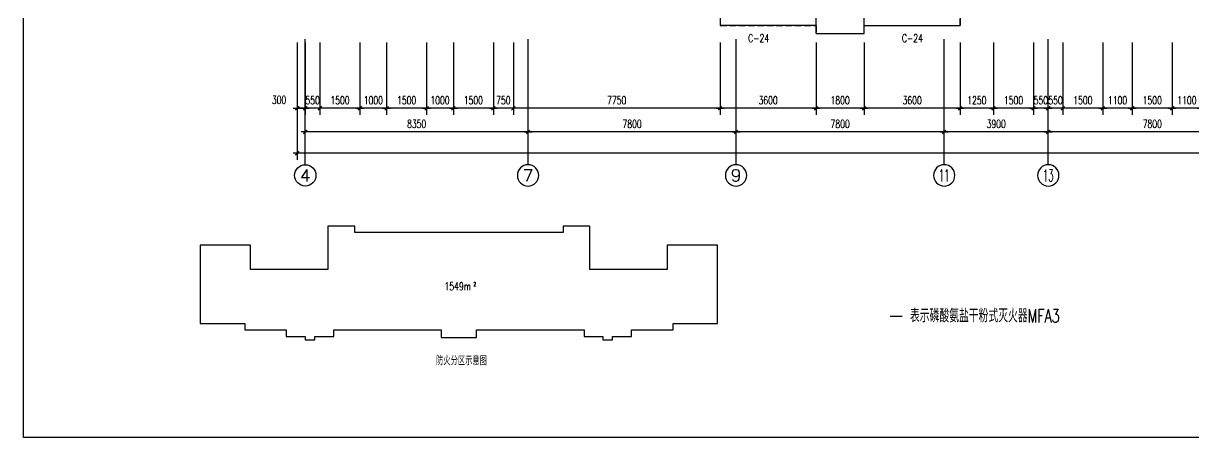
# Model space of a CAD drawing. Extents: x 816818 to 2098601, y 59070 to 390605.
# Drawn here: x 978483 to 1022350, y 80042 to 95570 of the extents above; entities that cross this region are included whole.
import ezdxf
from ezdxf.enums import TextEntityAlignment as Align

# ---------------------------------------------------------------- set-up
doc = ezdxf.new("R2010")
doc.units = 0
doc.header["$LTSCALE"] = 1000
doc.header["$MEASUREMENT"] = 0
doc.linetypes.add('DASH', pattern=[0.35, 0.25, -0.1])
doc.layers.get('0').update_dxf_attribs({"linetype": 'CONTINUOUS'})
doc.layers.get('DEFPOINTS').update_dxf_attribs({"linetype": 'CONTINUOUS'})
for name, color, linetype in [('AXIS', 3, 'CONTINUOUS'), ('AXIS_TEXT', 7, 'CONTINUOUS'), ('MCB', 30, 'CONTINUOUS'), ('PUB_TEXT', 7, 'CONTINUOUS'), ('WALL', 255, 'CONTINUOUS'), ('WINDOW', 2, 'CONTINUOUS'), ('和面积', 6, 'DASH')]:
    doc.layers.add(name, color=color, linetype=linetype)
doc.styles.add('_HZTXT', font='romans.shx', dxfattribs={"width": 0.7, "bigfont": 'z.shx'})
doc.styles.add('COMPLEX', font='COMPLEX')
doc.styles.add('DIM_FONT', font='SIMPLEX.shx', dxfattribs={"width": 0.7})
doc.styles.add('HZ', font='romans.shx', dxfattribs={"bigfont": 'z.shx'})
doc.styles.add('Z', font='romans', dxfattribs={"width": 0.8, "bigfont": 'z'})
doc.dimstyles.new('AXIS', dxfattribs={"dimtxt": 300, "dimasz": 1, "dimexe": 250, "dimexo": 300, "dimgap": 150, "dimtad": 1, "dimdec": 0, "dimzin": 0, "dimdsep": 46, "dimtxsty": 'DIM_FONT', "dimblk": '_DIMX', "dimcen": 2.5, "dimse1": 1, "dimse2": 1, "dimclrt": 7, "dimadec": 0, "dimazin": 0, "dimtfac": 1, "dimtdec": 0, "dimtix": 1, "dimtmove": 2, "dimatfit": 3, "dimldrblk": '_DIMX', "dimfxl": 1, "dimarcsym": 0})
doc.dimstyles.new('DIMA', dxfattribs={"dimtxt": 300, "dimasz": 1, "dimexe": 250, "dimexo": 300, "dimgap": 150, "dimtad": 1, "dimdec": 0, "dimzin": 0, "dimdsep": 46, "dimtxsty": 'DIM_FONT', "dimblk": '_DIMX', "dimcen": 2.5, "dimse1": 1, "dimclrt": 7, "dimadec": 0, "dimazin": 0, "dimtfac": 1, "dimtdec": 0, "dimtix": 1, "dimtmove": 2, "dimatfit": 3, "dimldrblk": '_DIMX', "dimfxl": 1, "dimarcsym": 0})
doc.dimstyles.new('DIMB', dxfattribs={"dimtxt": 300, "dimasz": 1, "dimexe": 250, "dimexo": 300, "dimgap": 150, "dimtad": 1, "dimdec": 0, "dimzin": 0, "dimdsep": 46, "dimtxsty": 'DIM_FONT', "dimblk": '_DIMX', "dimcen": 2.5, "dimse2": 1, "dimclrt": 7, "dimadec": 0, "dimazin": 0, "dimtfac": 1, "dimtdec": 0, "dimtix": 1, "dimtmove": 2, "dimatfit": 3, "dimldrblk": '_DIMX', "dimfxl": 1, "dimarcsym": 0})
doc.dimstyles.new('DIMN', dxfattribs={"dimtxt": 300, "dimasz": 1, "dimexe": 250, "dimexo": 300, "dimgap": 150, "dimtad": 1, "dimdec": 0, "dimzin": 0, "dimdsep": 46, "dimtxsty": 'DIM_FONT', "dimblk": '_DIMX', "dimcen": 2.5, "dimclrt": 7, "dimadec": 0, "dimazin": 0, "dimtfac": 1, "dimtdec": 0, "dimtix": 1, "dimtmove": 2, "dimatfit": 3, "dimldrblk": '_DIMX', "dimfxl": 1, "dimarcsym": 0})

# ---------------------------------------------------------------- blocks, each defined once
blk = doc.blocks.new('_AXISO')
blk.add_circle((0, 0), 0.5)
at = {"layer": 'AXIS_TEXT', "style": 'COMPLEX', "width": 1.041667}
blk.add_attdef('A', text='', height=0.56, dxfattribs=at).set_placement((-0.25, -0.28), (0.25, -0.28), align=Align.FIT)
blk = doc.blocks.new('_DIMX')
blk.add_line((-150, 0), (150, 0))
at = {"const_width": 50}
blk.add_lwpolyline([(-70, -70), (70, 70)], dxfattribs=at)
blk = doc.blocks.new('*D1527')
at = {"layer": 'AXIS', "color": 0, "lineweight": -2}
blk.add_line((1024700, 91501), (1016902, 91501), dxfattribs=at)
at = {"layer": 'DEFPOINTS', "color": 0}
for p in [(1016901, 94975), (1024701, 94975), (1016901, 91501)]:
    blk.add_point(p, dxfattribs=at)
at = {"layer": 'AXIS', "color": 0, "lineweight": -2, "rotation": 180}
blk.add_blockref('_DIMX', (1016901, 91501), dxfattribs=at)
at = {"layer": 'AXIS', "color": 0, "lineweight": -2}
blk.add_blockref('_DIMX', (1024701, 91501), dxfattribs=at)
at = {"layer": 'AXIS', "color": 7, "insert": (1020801, 91801), "char_height": 300, "attachment_point": 5, "style": 'DIM_FONT'}
blk.add_mtext('7800', dxfattribs=at)
blk = doc.blocks.new('*D1528')
at = {"layer": 'AXIS', "color": 0, "lineweight": -2}
blk.add_line((1016900, 91501), (1013002, 91501), dxfattribs=at)
at = {"layer": 'DEFPOINTS', "color": 0}
for p in [(1013001, 94975), (1016901, 94975), (1013001, 91501)]:
    blk.add_point(p, dxfattribs=at)
at = {"layer": 'AXIS', "color": 0, "lineweight": -2, "rotation": 180}
blk.add_blockref('_DIMX', (1013001, 91501), dxfattribs=at)
at = {"layer": 'AXIS', "color": 0, "lineweight": -2}
blk.add_blockref('_DIMX', (1016901, 91501), dxfattribs=at)
at = {"layer": 'AXIS', "color": 7, "insert": (1014951, 91801), "char_height": 300, "attachment_point": 5, "style": 'DIM_FONT'}
blk.add_mtext('3900', dxfattribs=at)
blk = doc.blocks.new('*D1529')
at = {"layer": 'AXIS', "color": 0, "lineweight": -2}
blk.add_line((1013000, 91501), (1005202, 91501), dxfattribs=at)
at = {"layer": 'DEFPOINTS', "color": 0}
for p in [(1005201, 94975), (1013001, 94975), (1005201, 91501)]:
    blk.add_point(p, dxfattribs=at)
at = {"layer": 'AXIS', "color": 0, "lineweight": -2, "rotation": 180}
blk.add_blockref('_DIMX', (1005201, 91501), dxfattribs=at)
at = {"layer": 'AXIS', "color": 0, "lineweight": -2}
blk.add_blockref('_DIMX', (1013001, 91501), dxfattribs=at)
at = {"layer": 'AXIS', "color": 7, "insert": (1009101, 91801), "char_height": 300, "attachment_point": 5, "style": 'DIM_FONT'}
blk.add_mtext('7800', dxfattribs=at)
blk = doc.blocks.new('*D1530')
at = {"layer": 'AXIS', "color": 0, "lineweight": -2}
blk.add_line((1005200, 91501), (997402, 91501), dxfattribs=at)
at = {"layer": 'DEFPOINTS', "color": 0}
for p in [(997401, 94975), (1005201, 94975), (997401, 91501)]:
    blk.add_point(p, dxfattribs=at)
at = {"layer": 'AXIS', "color": 0, "lineweight": -2, "rotation": 180}
blk.add_blockref('_DIMX', (997401, 91501), dxfattribs=at)
at = {"layer": 'AXIS', "color": 0, "lineweight": -2}
blk.add_blockref('_DIMX', (1005201, 91501), dxfattribs=at)
at = {"layer": 'AXIS', "color": 7, "insert": (1001301, 91801), "char_height": 300, "attachment_point": 5, "style": 'DIM_FONT'}
blk.add_mtext('7800', dxfattribs=at)
blk = doc.blocks.new('*D1531')
at = {"layer": 'AXIS', "color": 0, "lineweight": -2}
blk.add_line((997400, 91501), (989052, 91501), dxfattribs=at)
at = {"layer": 'DEFPOINTS', "color": 0}
for p in [(989051, 94975), (997401, 94975), (989051, 91501)]:
    blk.add_point(p, dxfattribs=at)
at = {"layer": 'AXIS', "color": 0, "lineweight": -2, "rotation": 180}
blk.add_blockref('_DIMX', (989051, 91501), dxfattribs=at)
at = {"layer": 'AXIS', "color": 0, "lineweight": -2}
blk.add_blockref('_DIMX', (997401, 91501), dxfattribs=at)
at = {"layer": 'AXIS', "color": 7, "insert": (993226, 91801), "char_height": 300, "attachment_point": 5, "style": 'DIM_FONT'}
blk.add_mtext('8350', dxfattribs=at)
blk = doc.blocks.new('*D1532')
at = {"layer": 'AXIS', "color": 0, "lineweight": -2}
for p, q in [((988750, 94675), (988750, 90451)), ((1085250, 94675), (1085250, 90451)), ((1085249, 90701), (988751, 90701))]:
    blk.add_line(p, q, dxfattribs=at)
at = {"layer": 'DEFPOINTS', "color": 0}
for p in [(988750, 94975), (1085250, 94975), (988750, 90701)]:
    blk.add_point(p, dxfattribs=at)
at = {"layer": 'AXIS', "color": 0, "lineweight": -2, "rotation": 180}
blk.add_blockref('_DIMX', (988750, 90701), dxfattribs=at)
at = {"layer": 'AXIS', "color": 0, "lineweight": -2}
blk.add_blockref('_DIMX', (1085250, 90701), dxfattribs=at)
at = {"layer": 'AXIS', "color": 7, "insert": (1037000, 91001), "char_height": 300, "attachment_point": 5, "style": 'DIM_FONT'}
blk.add_mtext('96500', dxfattribs=at)
blk = doc.blocks.new('*D1535')
at = {"layer": 'AXIS', "color": 0, "lineweight": -2}
for p, q in [((1010000, 94852), (1010000, 92137)), ((1013601, 94852), (1013601, 92137)), ((1013600, 92387), (1010001, 92387))]:
    blk.add_line(p, q, dxfattribs=at)
at = {"layer": 'DEFPOINTS', "color": 0}
for p in [(1010000, 95152), (1013601, 95152), (1010000, 92387)]:
    blk.add_point(p, dxfattribs=at)
at = {"layer": 'AXIS', "color": 0, "lineweight": -2, "rotation": 180}
blk.add_blockref('_DIMX', (1010000, 92387), dxfattribs=at)
at = {"layer": 'AXIS', "color": 0, "lineweight": -2}
blk.add_blockref('_DIMX', (1013601, 92387), dxfattribs=at)
at = {"layer": 'AXIS', "color": 7, "insert": (1011800, 92687), "char_height": 300, "attachment_point": 5, "style": 'DIM_FONT'}
blk.add_mtext('3600', dxfattribs=at)
blk = doc.blocks.new('*D1536')
at = {"layer": 'AXIS', "color": 0, "lineweight": -2}
for p, q in [((1008200, 94852), (1008200, 92137)), ((1010000, 94852), (1010000, 92137)), ((1009999, 92387), (1008201, 92387))]:
    blk.add_line(p, q, dxfattribs=at)
at = {"layer": 'DEFPOINTS', "color": 0}
for p in [(1008200, 95152), (1010000, 95152), (1008200, 92387)]:
    blk.add_point(p, dxfattribs=at)
at = {"layer": 'AXIS', "color": 0, "lineweight": -2, "rotation": 180}
blk.add_blockref('_DIMX', (1008200, 92387), dxfattribs=at)
at = {"layer": 'AXIS', "color": 0, "lineweight": -2}
blk.add_blockref('_DIMX', (1010000, 92387), dxfattribs=at)
at = {"layer": 'AXIS', "color": 7, "insert": (1009100, 92687), "char_height": 300, "attachment_point": 5, "style": 'DIM_FONT'}
blk.add_mtext('1800', dxfattribs=at)
blk = doc.blocks.new('*D1537')
at = {"layer": 'AXIS', "color": 0, "lineweight": -2}
for p, q in [((1004600, 94852), (1004600, 92137)), ((1008200, 94852), (1008200, 92137)), ((1008199, 92387), (1004601, 92387))]:
    blk.add_line(p, q, dxfattribs=at)
at = {"layer": 'DEFPOINTS', "color": 0}
for p in [(1004600, 95152), (1008200, 95152), (1004600, 92387)]:
    blk.add_point(p, dxfattribs=at)
at = {"layer": 'AXIS', "color": 0, "lineweight": -2, "rotation": 180}
blk.add_blockref('_DIMX', (1004600, 92387), dxfattribs=at)
at = {"layer": 'AXIS', "color": 0, "lineweight": -2}
blk.add_blockref('_DIMX', (1008200, 92387), dxfattribs=at)
at = {"layer": 'AXIS', "color": 7, "insert": (1006400, 92687), "char_height": 300, "attachment_point": 5, "style": 'DIM_FONT'}
blk.add_mtext('3600', dxfattribs=at)
blk = doc.blocks.new('*D1538')
at = {"layer": 'AXIS', "color": 0, "lineweight": -2}
for p, q in [((996100, 94852), (996100, 92137)), ((996850, 94852), (996850, 92137)), ((996099, 92387), (996098, 92387)), ((996850, 92387), (996100, 92387)), ((996851, 92387), (996852, 92387))]:
    blk.add_line(p, q, dxfattribs=at)
at = {"layer": 'DEFPOINTS', "color": 0}
for p in [(996100, 95152), (996850, 95152), (996100, 92387)]:
    blk.add_point(p, dxfattribs=at)
at = {"layer": 'AXIS', "color": 0, "lineweight": -2}
blk.add_blockref('_DIMX', (996100, 92387), dxfattribs=at)
at = {"layer": 'AXIS', "color": 0, "lineweight": -2, "rotation": 180}
blk.add_blockref('_DIMX', (996850, 92387), dxfattribs=at)
at = {"layer": 'AXIS', "color": 7, "insert": (996475, 92687), "char_height": 300, "attachment_point": 5, "style": 'DIM_FONT'}
blk.add_mtext('750', dxfattribs=at)
blk = doc.blocks.new('*D1539')
at = {"layer": 'AXIS', "color": 0, "lineweight": -2}
for p, q in [((989601, 94852), (989601, 92137)), ((991100, 94852), (991100, 92137)), ((991099, 92387), (989602, 92387))]:
    blk.add_line(p, q, dxfattribs=at)
at = {"layer": 'DEFPOINTS', "color": 0}
for p in [(989601, 95152), (991100, 95152), (989601, 92387)]:
    blk.add_point(p, dxfattribs=at)
at = {"layer": 'AXIS', "color": 0, "lineweight": -2, "rotation": 180}
blk.add_blockref('_DIMX', (989601, 92387), dxfattribs=at)
at = {"layer": 'AXIS', "color": 0, "lineweight": -2}
blk.add_blockref('_DIMX', (991100, 92387), dxfattribs=at)
at = {"layer": 'AXIS', "color": 7, "insert": (990350, 92687), "char_height": 300, "attachment_point": 5, "style": 'DIM_FONT'}
blk.add_mtext('1500', dxfattribs=at)
blk = doc.blocks.new('*D1540')
at = {"layer": 'AXIS', "color": 0, "lineweight": -2}
for p, q in [((989051, 94852), (989051, 92137)), ((989601, 94852), (989601, 92137)), ((989050, 92387), (989049, 92387)), ((989601, 92387), (989051, 92387)), ((989602, 92387), (989603, 92387))]:
    blk.add_line(p, q, dxfattribs=at)
at = {"layer": 'DEFPOINTS', "color": 0}
for p in [(989051, 95152), (989601, 95152), (989051, 92387)]:
    blk.add_point(p, dxfattribs=at)
at = {"layer": 'AXIS', "color": 0, "lineweight": -2}
blk.add_blockref('_DIMX', (989051, 92387), dxfattribs=at)
at = {"layer": 'AXIS', "color": 0, "lineweight": -2, "rotation": 180}
blk.add_blockref('_DIMX', (989601, 92387), dxfattribs=at)
at = {"layer": 'AXIS', "color": 7, "insert": (989326, 92687), "char_height": 300, "attachment_point": 5, "style": 'DIM_FONT'}
blk.add_mtext('550', dxfattribs=at)
blk = doc.blocks.new('*D1542')
at = {"layer": 'AXIS', "color": 0, "lineweight": -2}
for p, q in [((996850, 94852), (996850, 92137)), ((1004600, 94852), (1004600, 92137)), ((1004599, 92387), (996851, 92387))]:
    blk.add_line(p, q, dxfattribs=at)
at = {"layer": 'DEFPOINTS', "color": 0}
for p in [(996850, 95152), (1004600, 95152), (996850, 92387)]:
    blk.add_point(p, dxfattribs=at)
at = {"layer": 'AXIS', "color": 0, "lineweight": -2, "rotation": 180}
blk.add_blockref('_DIMX', (996850, 92387), dxfattribs=at)
at = {"layer": 'AXIS', "color": 0, "lineweight": -2}
blk.add_blockref('_DIMX', (1004600, 92387), dxfattribs=at)
at = {"layer": 'AXIS', "color": 7, "insert": (1000725, 92687), "char_height": 300, "attachment_point": 5, "style": 'DIM_FONT'}
blk.add_mtext('7750', dxfattribs=at)
blk = doc.blocks.new('*D1557')
at = {"layer": 'AXIS', "color": 0, "lineweight": -2}
for p, q in [((989050, 94852), (989050, 92137)), ((989600, 94852), (989600, 92137)), ((989049, 92387), (989048, 92387)), ((989600, 92387), (989050, 92387)), ((989601, 92387), (989602, 92387))]:
    blk.add_line(p, q, dxfattribs=at)
at = {"layer": 'DEFPOINTS', "color": 0}
for p in [(989050, 95152), (989600, 95152), (989050, 92387)]:
    blk.add_point(p, dxfattribs=at)
at = {"layer": 'AXIS', "color": 0, "lineweight": -2}
blk.add_blockref('_DIMX', (989050, 92387), dxfattribs=at)
at = {"layer": 'AXIS', "color": 0, "lineweight": -2, "rotation": 180}
blk.add_blockref('_DIMX', (989600, 92387), dxfattribs=at)
at = {"layer": 'AXIS', "color": 7, "insert": (989325, 92687), "char_height": 300, "attachment_point": 5, "style": 'DIM_FONT'}
blk.add_mtext('550', dxfattribs=at)
blk = doc.blocks.new('*D1558')
at = {"layer": 'AXIS', "color": 0, "lineweight": -2}
for p, q in [((988750, 94852), (988750, 92137)), ((989050, 94852), (989050, 92137)), ((988749, 92387), (988748, 92387)), ((989050, 92387), (988750, 92387)), ((989051, 92387), (989052, 92387))]:
    blk.add_line(p, q, dxfattribs=at)
at = {"layer": 'DEFPOINTS', "color": 0}
for p in [(988750, 95152), (989050, 95152), (988750, 92387)]:
    blk.add_point(p, dxfattribs=at)
at = {"layer": 'AXIS', "color": 0, "lineweight": -2}
blk.add_blockref('_DIMX', (988750, 92387), dxfattribs=at)
at = {"layer": 'AXIS', "color": 0, "lineweight": -2, "rotation": 180}
blk.add_blockref('_DIMX', (989050, 92387), dxfattribs=at)
at = {"layer": 'AXIS', "color": 7, "insert": (988068, 92700), "char_height": 300, "attachment_point": 5, "style": 'DIM_FONT'}
blk.add_mtext('300', dxfattribs=at)
blk = doc.blocks.new('*D1568')
at = {"layer": 'AXIS', "color": 0, "lineweight": -2}
for p, q in [((991100, 94852), (991100, 92137)), ((992100, 94852), (992100, 92137)), ((992099, 92387), (991101, 92387))]:
    blk.add_line(p, q, dxfattribs=at)
at = {"layer": 'DEFPOINTS', "color": 0}
for p in [(991100, 95152), (992100, 95152), (991100, 92387)]:
    blk.add_point(p, dxfattribs=at)
at = {"layer": 'AXIS', "color": 0, "lineweight": -2, "rotation": 180}
blk.add_blockref('_DIMX', (991100, 92387), dxfattribs=at)
at = {"layer": 'AXIS', "color": 0, "lineweight": -2}
blk.add_blockref('_DIMX', (992100, 92387), dxfattribs=at)
at = {"layer": 'AXIS', "color": 7, "insert": (991600, 92687), "char_height": 300, "attachment_point": 5, "style": 'DIM_FONT'}
blk.add_mtext('1000', dxfattribs=at)
blk = doc.blocks.new('*D1569')
at = {"layer": 'AXIS', "color": 0, "lineweight": -2}
for p, q in [((992100, 94852), (992100, 92137)), ((993600, 94852), (993600, 92137)), ((993599, 92387), (992101, 92387))]:
    blk.add_line(p, q, dxfattribs=at)
at = {"layer": 'DEFPOINTS', "color": 0}
for p in [(992100, 95152), (993600, 95152), (992100, 92387)]:
    blk.add_point(p, dxfattribs=at)
at = {"layer": 'AXIS', "color": 0, "lineweight": -2, "rotation": 180}
blk.add_blockref('_DIMX', (992100, 92387), dxfattribs=at)
at = {"layer": 'AXIS', "color": 0, "lineweight": -2}
blk.add_blockref('_DIMX', (993600, 92387), dxfattribs=at)
at = {"layer": 'AXIS', "color": 7, "insert": (992850, 92687), "char_height": 300, "attachment_point": 5, "style": 'DIM_FONT'}
blk.add_mtext('1500', dxfattribs=at)
blk = doc.blocks.new('*D1570')
at = {"layer": 'AXIS', "color": 0, "lineweight": -2}
for p, q in [((993600, 94852), (993600, 92137)), ((994600, 94852), (994600, 92137)), ((994599, 92387), (993601, 92387))]:
    blk.add_line(p, q, dxfattribs=at)
at = {"layer": 'DEFPOINTS', "color": 0}
for p in [(993600, 95152), (994600, 95152), (993600, 92387)]:
    blk.add_point(p, dxfattribs=at)
at = {"layer": 'AXIS', "color": 0, "lineweight": -2, "rotation": 180}
blk.add_blockref('_DIMX', (993600, 92387), dxfattribs=at)
at = {"layer": 'AXIS', "color": 0, "lineweight": -2}
blk.add_blockref('_DIMX', (994600, 92387), dxfattribs=at)
at = {"layer": 'AXIS', "color": 7, "insert": (994100, 92687), "char_height": 300, "attachment_point": 5, "style": 'DIM_FONT'}
blk.add_mtext('1000', dxfattribs=at)
blk = doc.blocks.new('*D1571')
at = {"layer": 'AXIS', "color": 0, "lineweight": -2}
for p, q in [((994600, 94852), (994600, 92137)), ((996100, 94852), (996100, 92137)), ((996099, 92387), (994601, 92387))]:
    blk.add_line(p, q, dxfattribs=at)
at = {"layer": 'DEFPOINTS', "color": 0}
for p in [(994600, 95152), (996100, 95152), (994600, 92387)]:
    blk.add_point(p, dxfattribs=at)
at = {"layer": 'AXIS', "color": 0, "lineweight": -2, "rotation": 180}
blk.add_blockref('_DIMX', (994600, 92387), dxfattribs=at)
at = {"layer": 'AXIS', "color": 0, "lineweight": -2}
blk.add_blockref('_DIMX', (996100, 92387), dxfattribs=at)
at = {"layer": 'AXIS', "color": 7, "insert": (995350, 92687), "char_height": 300, "attachment_point": 5, "style": 'DIM_FONT'}
blk.add_mtext('1500', dxfattribs=at)
blk = doc.blocks.new('*D1572')
at = {"layer": 'AXIS', "color": 0, "lineweight": -2}
for p, q in [((1013601, 94852), (1013601, 92137)), ((1014850, 94852), (1014850, 92137)), ((1014849, 92387), (1013602, 92387))]:
    blk.add_line(p, q, dxfattribs=at)
at = {"layer": 'DEFPOINTS', "color": 0}
for p in [(1013601, 95152), (1014850, 95152), (1013601, 92387)]:
    blk.add_point(p, dxfattribs=at)
at = {"layer": 'AXIS', "color": 0, "lineweight": -2, "rotation": 180}
blk.add_blockref('_DIMX', (1013601, 92387), dxfattribs=at)
at = {"layer": 'AXIS', "color": 0, "lineweight": -2}
blk.add_blockref('_DIMX', (1014850, 92387), dxfattribs=at)
at = {"layer": 'AXIS', "color": 7, "insert": (1014225, 92687), "char_height": 300, "attachment_point": 5, "style": 'DIM_FONT'}
blk.add_mtext('1250', dxfattribs=at)
blk = doc.blocks.new('*D1573')
at = {"layer": 'AXIS', "color": 0, "lineweight": -2}
for p, q in [((1014850, 94852), (1014850, 92137)), ((1016350, 94852), (1016350, 92137)), ((1016349, 92387), (1014851, 92387))]:
    blk.add_line(p, q, dxfattribs=at)
at = {"layer": 'DEFPOINTS', "color": 0}
for p in [(1014850, 95152), (1016350, 95152), (1014850, 92387)]:
    blk.add_point(p, dxfattribs=at)
at = {"layer": 'AXIS', "color": 0, "lineweight": -2, "rotation": 180}
blk.add_blockref('_DIMX', (1014850, 92387), dxfattribs=at)
at = {"layer": 'AXIS', "color": 0, "lineweight": -2}
blk.add_blockref('_DIMX', (1016350, 92387), dxfattribs=at)
at = {"layer": 'AXIS', "color": 7, "insert": (1015600, 92687), "char_height": 300, "attachment_point": 5, "style": 'DIM_FONT'}
blk.add_mtext('1500', dxfattribs=at)
blk = doc.blocks.new('*D1574')
at = {"layer": 'AXIS', "color": 0, "lineweight": -2}
for p, q in [((1017450, 94852), (1017450, 92137)), ((1016900, 92387), (1016899, 92387)), ((1017450, 92387), (1016901, 92387)), ((1017451, 92387), (1017452, 92387))]:
    blk.add_line(p, q, dxfattribs=at)
at = {"layer": 'DEFPOINTS', "color": 0}
for p in [(1016901, 95152), (1017450, 95152), (1016901, 92387)]:
    blk.add_point(p, dxfattribs=at)
at = {"layer": 'AXIS', "color": 0, "lineweight": -2}
blk.add_blockref('_DIMX', (1016901, 92387), dxfattribs=at)
at = {"layer": 'AXIS', "color": 0, "lineweight": -2, "rotation": 180}
blk.add_blockref('_DIMX', (1017450, 92387), dxfattribs=at)
at = {"layer": 'AXIS', "color": 7, "insert": (1017175, 92687), "char_height": 300, "attachment_point": 5, "style": 'DIM_FONT'}
blk.add_mtext('550', dxfattribs=at)
blk = doc.blocks.new('*D1575')
at = {"layer": 'AXIS', "color": 0, "lineweight": -2}
for p, q in [((1017450, 94852), (1017450, 92137)), ((1018950, 94852), (1018950, 92137)), ((1018949, 92387), (1017451, 92387))]:
    blk.add_line(p, q, dxfattribs=at)
at = {"layer": 'DEFPOINTS', "color": 0}
for p in [(1017450, 95152), (1018950, 95152), (1017450, 92387)]:
    blk.add_point(p, dxfattribs=at)
at = {"layer": 'AXIS', "color": 0, "lineweight": -2, "rotation": 180}
blk.add_blockref('_DIMX', (1017450, 92387), dxfattribs=at)
at = {"layer": 'AXIS', "color": 0, "lineweight": -2}
blk.add_blockref('_DIMX', (1018950, 92387), dxfattribs=at)
at = {"layer": 'AXIS', "color": 7, "insert": (1018200, 92687), "char_height": 300, "attachment_point": 5, "style": 'DIM_FONT'}
blk.add_mtext('1500', dxfattribs=at)
blk = doc.blocks.new('*D1576')
at = {"layer": 'AXIS', "color": 0, "lineweight": -2}
for p, q in [((1018950, 94852), (1018950, 92137)), ((1020050, 94852), (1020050, 92137)), ((1020049, 92387), (1018951, 92387))]:
    blk.add_line(p, q, dxfattribs=at)
at = {"layer": 'DEFPOINTS', "color": 0}
for p in [(1018950, 95152), (1020050, 95152), (1018950, 92387)]:
    blk.add_point(p, dxfattribs=at)
at = {"layer": 'AXIS', "color": 0, "lineweight": -2, "rotation": 180}
blk.add_blockref('_DIMX', (1018950, 92387), dxfattribs=at)
at = {"layer": 'AXIS', "color": 0, "lineweight": -2}
blk.add_blockref('_DIMX', (1020050, 92387), dxfattribs=at)
at = {"layer": 'AXIS', "color": 7, "insert": (1019500, 92687), "char_height": 300, "attachment_point": 5, "style": 'DIM_FONT'}
blk.add_mtext('1100', dxfattribs=at)
blk = doc.blocks.new('*D1577')
at = {"layer": 'AXIS', "color": 0, "lineweight": -2}
for p, q in [((1021550, 94852), (1021550, 92137)), ((1022650, 94852), (1022650, 92137)), ((1022649, 92387), (1021551, 92387))]:
    blk.add_line(p, q, dxfattribs=at)
at = {"layer": 'DEFPOINTS', "color": 0}
for p in [(1021550, 95152), (1022650, 95152), (1021550, 92387)]:
    blk.add_point(p, dxfattribs=at)
at = {"layer": 'AXIS', "color": 0, "lineweight": -2, "rotation": 180}
blk.add_blockref('_DIMX', (1021550, 92387), dxfattribs=at)
at = {"layer": 'AXIS', "color": 0, "lineweight": -2}
blk.add_blockref('_DIMX', (1022650, 92387), dxfattribs=at)
at = {"layer": 'AXIS', "color": 7, "insert": (1022100, 92687), "char_height": 300, "attachment_point": 5, "style": 'DIM_FONT'}
blk.add_mtext('1100', dxfattribs=at)
blk = doc.blocks.new('*D1578')
at = {"layer": 'AXIS', "color": 0, "lineweight": -2}
for p, q in [((1016350, 94852), (1016350, 92137)), ((1016349, 92387), (1016348, 92387)), ((1016901, 92387), (1016350, 92387)), ((1016902, 92387), (1016903, 92387))]:
    blk.add_line(p, q, dxfattribs=at)
at = {"layer": 'DEFPOINTS', "color": 0}
for p in [(1016350, 95152), (1016901, 95152), (1016350, 92387)]:
    blk.add_point(p, dxfattribs=at)
at = {"layer": 'AXIS', "color": 0, "lineweight": -2}
blk.add_blockref('_DIMX', (1016350, 92387), dxfattribs=at)
at = {"layer": 'AXIS', "color": 0, "lineweight": -2, "rotation": 180}
blk.add_blockref('_DIMX', (1016901, 92387), dxfattribs=at)
at = {"layer": 'AXIS', "color": 7, "insert": (1016625, 92687), "char_height": 300, "attachment_point": 5, "style": 'DIM_FONT'}
blk.add_mtext('550', dxfattribs=at)
blk = doc.blocks.new('*D1579')
at = {"layer": 'AXIS', "color": 0, "lineweight": -2}
for p, q in [((1020050, 94852), (1020050, 92137)), ((1021550, 94852), (1021550, 92137)), ((1021549, 92387), (1020051, 92387))]:
    blk.add_line(p, q, dxfattribs=at)
at = {"layer": 'DEFPOINTS', "color": 0}
for p in [(1020050, 95152), (1021550, 95152), (1020050, 92387)]:
    blk.add_point(p, dxfattribs=at)
at = {"layer": 'AXIS', "color": 0, "lineweight": -2, "rotation": 180}
blk.add_blockref('_DIMX', (1020050, 92387), dxfattribs=at)
at = {"layer": 'AXIS', "color": 0, "lineweight": -2}
blk.add_blockref('_DIMX', (1021550, 92387), dxfattribs=at)
at = {"layer": 'AXIS', "color": 7, "insert": (1020800, 92687), "char_height": 300, "attachment_point": 5, "style": 'DIM_FONT'}
blk.add_mtext('1500', dxfattribs=at)

msp = doc.modelspace()

# ---------------------------------------------------------------- linework, layer by layer
at = {"layer": 'AXIS'}
for p, q in [((989050.2, 90271.6), (989050.2, 94975)), ((989050.5, 90271.6), (989050.5, 94975)), ((997400.5, 90271.6), (997400.5, 94975)), ((1005200.5, 90271.6), (1005200.5, 94975)), ((1013000.5, 90271.6), (1013000.5, 94975)), ((1016900.5, 90271.6), (1016900.5, 94975))]:
    msp.add_line(p, q, dxfattribs=at)
at = {"layer": 'MCB'}
msp.add_lwpolyline([(978483, 126564.9), (1095252.8, 126564.9), (1095252.8, 80042.1), (978483, 80042.1)], close=True, dxfattribs=at)
at = {"layer": 'PUB_TEXT', "const_width": 50}
msp.add_lwpolyline([(1010974, 84585.8), (1011426.9, 84585.8)], dxfattribs=at)
at = {"layer": 'WALL'}
for p, q in [((1008200.4, 95189.4), (1008200.4, 95839.4)), ((1010000.4, 95189.4), (1010000.4, 95839.4)), ((1008200.4, 95189.4), (1010000.4, 95189.4))]:
    msp.add_line(p, q, dxfattribs=at)
msp.add_lwpolyline([(1004509, 87250.4), (1002619, 87250.4), (1002619, 86340.4), (999719, 86340.4), (999719, 87970.4), (998719, 87970.4), (998719, 87730.4), (990909, 87730.4), (990909, 87970.4), (989899, 87970.4), (989899, 86340.4), (986999, 86340.4), (986999, 87250.4), (985109, 87250.4), (985109, 84320.4), (986779, 84320.4), (986779, 84080.4), (988339, 84080.4), (988339, 83830.4), (989049, 83830.4), (989049, 83710.4), (989409, 83710.4), (989409, 83830.4), (990119, 83830.4), (990119, 84080.4), (994149, 84080.4), (994149, 83800.4), (995469, 83800.4), (995469, 84080.4), (999499, 84080.4), (999499, 83830.4), (1000209, 83830.4), (1000209, 83710.4), (1000569, 83710.4), (1000569, 83830.4), (1001279, 83830.4), (1001279, 84080.4), (1002839, 84080.4), (1002839, 84320.4), (1004509, 84320.4)], close=True, dxfattribs=at)
at = {"layer": 'WINDOW'}
for p, q in [((1004600.2, 95839.4), (1004600.2, 95489.4)), ((1013600.6, 95839.4), (1013600.6, 95489.4)), ((1008200.4, 95489.4), (1004600.2, 95489.4)), ((1010000.4, 95489.4), (1013600.6, 95489.4))]:
    msp.add_line(p, q, dxfattribs=at)
at = {"layer": '和面积'}
msp.add_lwpolyline([(1056700.4, 114939.4), (1017300.4, 114939.4), (1017300.4, 116139.4), (1012450.2, 116139.4), (1012450.2, 107989.4), (997950.4, 107989.4), (997950.4, 112539.4), (988500.4, 112539.4), (988500.4, 97889.4), (996850.4, 97889.4), (996850.4, 96689.4), (1004600.4, 96689.4), (1004600.2, 95489.4), (1008200.4, 95489.4), (1008200.4, 95189.4), (1010000.4, 95189.4), (1010000.4, 95489.4), (1013600.6, 95489.4), (1013600.4, 96689.4), (1033700.4, 96689.4)], dxfattribs=at)

# ---------------------------------------------------------------- block references
at = {"layer": 'AXIS'}
ref = msp.add_blockref('_AXISO', (989050.5, 89871.6), dxfattribs=dict(at, xscale=800, yscale=800, zscale=800))
ref.add_attrib('A', '4', dxfattribs={"layer": 'AXIS_TEXT', "height": 448, "style": 'COMPLEX', "width": 1.171875}).set_placement((988850.5, 89647.6), (989250.5, 89647.6), align=Align.FIT)
ref = msp.add_blockref('_AXISO', (997400.5, 89871.6), dxfattribs=dict(at, xscale=-800, yscale=800, zscale=800, rotation=180))
ref.add_attrib('A', '7', dxfattribs={"layer": 'AXIS_TEXT', "height": 448, "style": 'COMPLEX', "width": 1.339286}).set_placement((997200.5, 89647.6), (997600.5, 89647.6), align=Align.FIT)
ref = msp.add_blockref('_AXISO', (1005200.5, 89871.6), dxfattribs=dict(at, xscale=-800, yscale=800, zscale=800, rotation=180))
ref.add_attrib('A', '9', dxfattribs={"layer": 'AXIS_TEXT', "height": 448, "style": 'COMPLEX', "width": 1.339286}).set_placement((1005000.5, 89647.6), (1005400.5, 89647.6), align=Align.FIT)
ref = msp.add_blockref('_AXISO', (1013000.5, 89871.6), dxfattribs=dict(at, xscale=-800, yscale=800, zscale=800, rotation=180))
ref.add_attrib('A', '11', dxfattribs={"layer": 'AXIS_TEXT', "height": 448, "style": 'COMPLEX', "width": 0.78125}).set_placement((1012800.5, 89647.6), (1013200.5, 89647.6), align=Align.FIT)
ref = msp.add_blockref('_AXISO', (1016900.5, 89871.6), dxfattribs=dict(at, xscale=-800, yscale=800, zscale=800, rotation=180))
ref.add_attrib('A', '13', dxfattribs={"layer": 'AXIS_TEXT', "height": 448, "style": 'COMPLEX', "width": 0.646552}).set_placement((1016700.5, 89647.6), (1017100.5, 89647.6), align=Align.FIT)

# ---------------------------------------------------------------- texts
at = {"layer": 'MCB', "style": 'Z', "width": 0.7}
for p in [(1005654, 94864.1), (1011417.1, 94864.1)]:
    msp.add_text('C-24', height=300, dxfattribs=at).set_placement(p)
at = {"layer": 'PUB_TEXT', "style": 'DIM_FONT', "width": 0.7}
msp.add_text('1549m', height=300, dxfattribs=at).set_placement((995260.6, 85713.3), align=Align.MIDDLE_RIGHT)
at = {"layer": 'PUB_TEXT', "width": 0.7}
for s, height, style, p in [(' 2', 150, 'DIM_FONT', (995260.6, 85713.3)), ('表示磷酸氨盐干粉式灭火器MFA3', 500, 'HZ', (1011718.4, 84362.6)), ('防火分区示意图', 300, '_HZTXT', (993950.3, 82760.4))]:
    msp.add_text(s, height=height, dxfattribs=dict(at, style=style)).set_placement(p)

# ---------------------------------------------------------------- dimensions: what is measured, and where the dimension line sits
at = {"layer": 'AXIS'}
dim = msp.add_linear_dim(base=(988750.4, 92386.7), p1=(989050.3, 95152.3), p2=(988750.4, 95152.3), angle=180, dimstyle='DIMN', dxfattribs=at)
dim.commit()
dim.dimension.update_dxf_attribs({"geometry": '*D1558', "text_midpoint": (988068.1, 92699.9), "dimtype": 161})
for p1, p2, distance, dimstyle, picture, middle in [((1085250.4, 94975), (988750.4, 94975), 4274.4, 'DIMN', '*D1532', (1037000.4, 91000.6)), ((989600.3, 95152.3), (989050.3, 95152.3), 2765.6, 'DIMN', '*D1557', (989325.3, 92686.7)), ((989600.5, 95152.3), (989050.5, 95152.3), 2765.6, 'DIMN', '*D1540', (989325.5, 92686.7)), ((991100.4, 95152.3), (989600.5, 95152.3), 2765.6, 'DIMN', '*D1539', (990350.5, 92686.7)), ((992100.4, 95152.3), (991100.4, 95152.3), 2765.6, 'DIMN', '*D1568', (991600.4, 92686.7)), ((993600.4, 95152.3), (992100.4, 95152.3), 2765.6, 'DIMN', '*D1569', (992850.4, 92686.7)), ((994600.4, 95152.3), (993600.4, 95152.3), 2765.6, 'DIMN', '*D1570', (994100.4, 92686.7)), ((996100.4, 95152.3), (994600.4, 95152.3), 2765.6, 'DIMN', '*D1571', (995350.4, 92686.7)), ((996850.4, 95152.3), (996100.4, 95152.3), 2765.6, 'DIMN', '*D1538', (996475.4, 92686.7)), ((1004600.2, 95152.3), (996850.4, 95152.3), 2765.6, 'DIMN', '*D1542', (1000725.3, 92686.7)), ((1008200.4, 95152.3), (1004600.2, 95152.3), 2765.6, 'DIMN', '*D1537', (1006400.3, 92686.7)), ((1010000.4, 95152.3), (1008200.4, 95152.3), 2765.6, 'DIMN', '*D1536', (1009100.4, 92686.7)), ((1013600.6, 95152.3), (1010000.4, 95152.3), 2765.6, 'DIMN', '*D1535', (1011800.5, 92686.7)), ((1014850.4, 95152.3), (1013600.6, 95152.3), 2765.6, 'DIMN', '*D1572', (1014225.5, 92686.7)), ((1016350.4, 95152.3), (1014850.4, 95152.3), 2765.6, 'DIMN', '*D1573', (1015600.4, 92686.7)), ((1016900.5, 95152.3), (1016350.4, 95152.3), 2765.6, 'DIMA', '*D1578', (1016625.5, 92686.7)), ((1017450.4, 95152.3), (1016900.5, 95152.3), 2765.6, 'DIMB', '*D1574', (1017175.5, 92686.7)), ((1018950.4, 95152.3), (1017450.4, 95152.3), 2765.6, 'DIMN', '*D1575', (1018200.4, 92686.7)), ((1020050.4, 95152.3), (1018950.4, 95152.3), 2765.6, 'DIMN', '*D1576', (1019500.4, 92686.7)), ((1021550.4, 95152.3), (1020050.4, 95152.3), 2765.6, 'DIMN', '*D1579', (1020800.4, 92686.7)), ((1022650.4, 95152.3), (1021550.4, 95152.3), 2765.6, 'DIMN', '*D1577', (1022100.4, 92686.7))]:
    dim = msp.add_aligned_dim(p1=p1, p2=p2, distance=distance, dimstyle=dimstyle, dxfattribs=at)
    dim.commit()
    dim.dimension.update_dxf_attribs({"geometry": picture, "text_midpoint": middle})
for base, p1, p2, picture, middle in [((989050.5, 91500.6), (997400.5, 94975), (989050.5, 94975), '*D1531', (993225.5, 91800.6)), ((997400.5, 91500.6), (1005200.5, 94975), (997400.5, 94975), '*D1530', (1001300.5, 91800.6)), ((1005200.5, 91500.6), (1013000.5, 94975), (1005200.5, 94975), '*D1529', (1009100.5, 91800.6)), ((1013000.5, 91500.6), (1016900.5, 94975), (1013000.5, 94975), '*D1528', (1014950.5, 91800.6)), ((1016900.5, 91500.6), (1024700.5, 94975), (1016900.5, 94975), '*D1527', (1020800.5, 91800.6))]:
    dim = msp.add_linear_dim(base=base, p1=p1, p2=p2, angle=180, dimstyle='AXIS', dxfattribs=at)
    dim.commit()
    dim.dimension.update_dxf_attribs({"geometry": picture, "text_midpoint": middle})

doc.saveas('drawing.dxf')
